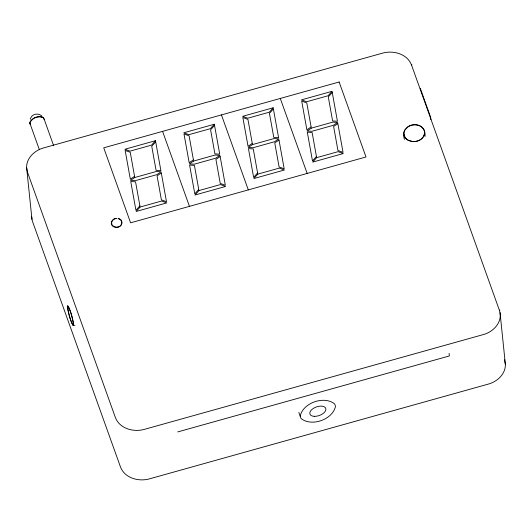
<?xml version="1.0" encoding="UTF-8"?>
<svg xmlns="http://www.w3.org/2000/svg" width="532" height="532" viewBox="0 0 532 532"><rect width="100%" height="100%" fill="white"/><g stroke="black" fill="none" stroke-linecap="round" stroke-linejoin="round"><path stroke-width="0.8" d="M26.6 167.381C26.527 157.725 34.946 150.23 43.737 147.889L382.308 53.207C393.008 50.055 407.14 53.685 411.469 64.884L499.388 310.256L500.04 312.663L505.4 364.62C505.473 374.275 497.054 381.77 488.263 384.111L149.691 478.793C138.992 481.945 124.86 478.315 120.531 467.116L32.612 221.744L31.96 219.337L26.6 167.381L27.498 172.262L115.424 417.633C119.747 428.832 133.878 432.463 144.578 429.311L483.149 334.628C492.718 332.207 501.882 323.177 500.04 312.663M39.375 149.731L29.865 123.185C30.982 117.785 39.521 114.792 43.81 118.23L53.672 145.735M300.174 416.164C302.947 402.824 324.048 395.416 334.641 403.908L335.506 406.282C332.739 419.622 311.632 427.023 301.039 418.531L298.844 412.453M404.513 139.404C398.255 122.593 426.997 118.696 425.002 136.564M424.583 132.541C424.363 143.494 405.012 144.997 403.928 133.771M30.344 119.268C31.335 113.775 38.583 112.398 42.148 116.348M73.376 325.684C73.263 318.981 70.956 312.131 68.056 306.093L67.704 305.927C67.823 312.623 70.131 319.473 73.03 325.518L74.946 325.245M411.469 64.884L411.921 64.758M499.388 310.256L499.841 310.129M177.748 431.918L449.36 355.955L449.094 353.361M116.575 218.512C109.958 218.127 109.998 228.261 116.774 227.224C122.333 227.683 124.003 219.071 117.958 218.579M118.802 218.752C122.38 219.497 123.111 224.544 119.866 226.246A5.526 4.615 -6 0 1 115.883 227.237L112.365 225.668A5.087 4.249 -6 0 1 111.368 222.462L111.753 221.345L113.476 219.49A5.526 4.615 -6 0 1 116.062 218.546M29.865 123.185L30.211 124.142M420.267 88.285L430.627 117.193L430.873 119.587M280.284 98.447L307.157 173.439M221.432 114.905L248.304 189.897M162.579 131.364L189.452 206.356M504.502 359.738L505.4 364.62M44.189 119.554L43.365 117.692L40.838 116.761L39.135 116.734A7.707 4.156 -19.8 0 0 33.656 118.383L30.138 121.668A7.096 3.824 -19.8 0 0 30.65 124.668M31.714 216.863L31.96 219.337M424.563 131.73C424.948 134.948 423.053 137.954 420.44 139.69A10.7 8.931 -5.9 0 1 412.732 141.612L407.805 140.082L405.923 138.573A9.855 8.226 -5.9 0 1 403.994 132.362L404.732 130.2L408.077 126.616A10.7 8.931 -5.9 0 1 415.778 124.694C419.755 124.993 423.878 127.56 424.563 131.73M67.617 305.993L67.97 310.003L69.838 317.418A10.7 1.184 74.4 0 0 72.113 323.882L73.469 325.617A9.855 1.091 74.4 0 0 73.11 321.601L71.248 314.193A10.7 1.184 74.4 0 0 68.974 307.722L67.617 305.993M155.49 140.694L151.534 145.123L130.034 151.141L124.934 149.239L155.49 140.694M155.703 141.858L151.746 146.293L156.069 170.32L160.883 170.639L155.703 141.858M139.889 205.864L135.933 210.3L130.746 181.518L135.56 181.838L139.889 205.864M140.096 207.034L136.145 211.47L166.702 202.918L161.602 201.016L140.096 207.034M214.343 124.235L210.386 128.671L188.88 134.682L183.786 132.781L214.343 124.235M214.549 125.399L210.592 129.835L214.921 153.861L219.736 154.18L214.549 125.399M198.742 189.405L194.785 193.841L189.598 165.06L194.413 165.379L198.742 189.405M198.948 190.576L194.991 195.011L225.548 186.466L220.454 184.557L198.948 190.576M273.189 107.777L269.239 112.212L247.732 118.224L242.632 116.322L273.189 107.777M273.401 108.94L269.445 113.376L273.774 137.402L278.588 137.721L273.401 108.94M257.588 172.947L253.631 177.382L248.451 148.601L253.265 148.927L257.588 172.947M257.801 174.117L253.844 178.553L284.401 170.007L279.3 168.105L257.801 174.117M332.041 91.318L328.084 95.753L306.585 101.765L301.484 99.863L332.041 91.318M332.254 92.482L328.297 96.917L332.62 120.944L337.434 121.263L332.254 92.482M316.44 156.488L312.483 160.923L307.297 132.142L312.111 132.468L316.44 156.488M316.646 157.658L312.696 162.094L343.253 153.549L338.153 151.647L316.646 157.658M134.569 176.331L130.327 179.184L125.146 150.403L130.24 152.305L134.569 176.331M134.782 177.502L130.54 180.355L135.347 180.667L156.854 174.656L161.096 171.809L156.282 171.49L134.782 177.502M161.302 172.973L157.066 175.826L161.389 199.852L166.489 201.754L161.302 172.973M193.422 159.873L189.179 162.726L183.992 133.944L189.093 135.846L193.422 159.873M193.628 161.043L189.385 163.896L194.2 164.215L215.706 158.197L219.949 155.351L215.134 155.031L193.628 161.043M220.155 156.514L215.912 159.367L220.241 183.394L225.342 185.296L220.155 156.514M252.268 143.421L248.032 146.267L242.845 117.486L247.945 119.387L252.268 143.421M252.481 144.584L248.238 147.437L253.052 147.756L274.552 141.738L278.795 138.892L273.987 138.573L252.481 144.584M279.007 140.056L274.765 142.909L279.094 166.935L284.188 168.837L279.007 140.056M311.12 126.962L306.878 129.808L301.697 101.027L306.791 102.929L311.12 126.962M311.333 128.126L307.09 130.978L311.898 131.298L333.404 125.279L337.647 122.433L332.833 122.114L311.333 128.126M337.853 123.597L333.617 126.45L337.94 150.476L343.04 152.378L337.853 123.597M339.13 81.988L103.733 147.823L130.606 222.815L366.003 156.98L339.13 81.988M314.226 416.343A8.419 4.542 -19.7 0 0 325.897 408.968A8.419 4.542 -19.7 0 0 313.401 408.357A8.419 4.542 -19.7 0 0 314.226 416.343"/></g></svg>
